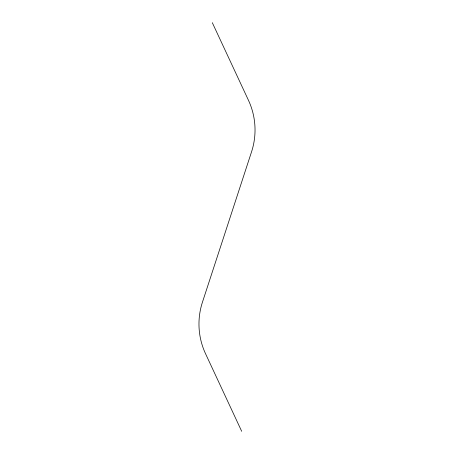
<?xml version="1.0" encoding="UTF-8"?>
<svg xmlns="http://www.w3.org/2000/svg" width="454" height="454" viewBox="0 0 454 454"><rect width="100%" height="100%" fill="white"/><g stroke="black" fill="none" stroke-linecap="round" stroke-linejoin="round"><path stroke-width="0.68" d="M212.313 22.7L248.452 100.266A70.347 70.347 0 0 1 251.556 151.818L202.444 302.182A70.347 70.347 0 0 0 205.548 353.734L241.687 431.3"/></g></svg>
